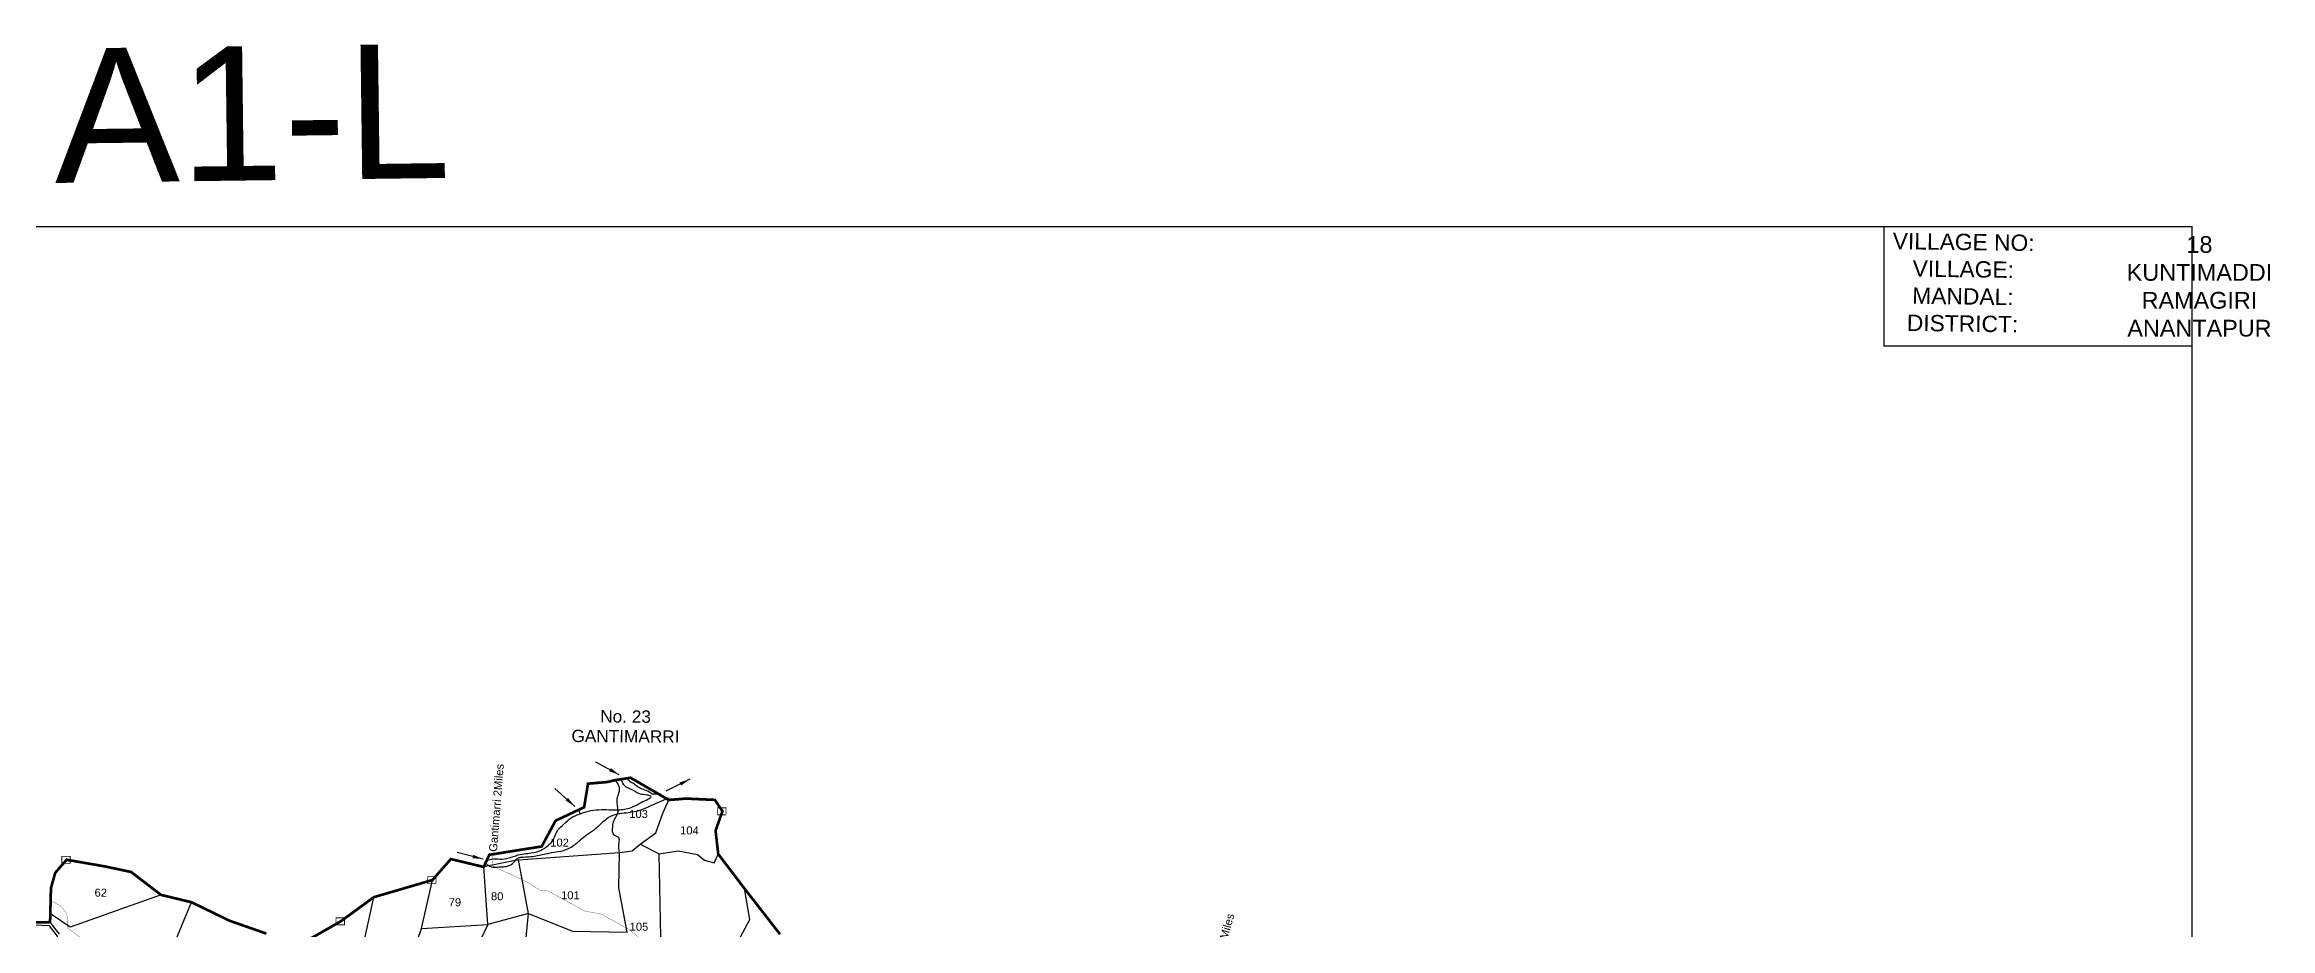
# Model space of a CAD drawing. Header units: feet. Extents: x 771226 to 784782, y 1581874 to 1591734.
# Drawn here: x 776492 to 784782, y 1588443 to 1591734 of the extents above; entities that cross this region are included whole.
import ezdxf
from ezdxf.enums import TextEntityAlignment as Align

# ---------------------------------------------------------------- set-up
doc = ezdxf.new("R2010")
doc.units = ezdxf.units.FT
doc.header["$LTSCALE"] = 15
doc.header["$MEASUREMENT"] = 0
doc.linetypes.add('HIDDEN2', pattern=[0.1875, 0.125, -0.0625])
for name, color, linetype in [('HILL', 17, 'Continuous'), ('PLOT', 7, 'Continuous'), ('PLOT NO', 7, 'Continuous'), ('ROADS', 6, 'Continuous'), ('TANKS-STREAM', 4, 'Continuous'), ('VILLAGE BOUNDRY', 5, 'HIDDEN2'), ('VILLAGE STONES', 240, 'Continuous')]:
    doc.layers.add(name, color=color, linetype=linetype)
doc.styles.get("Standard").update_dxf_attribs({"font": 'arial.ttf'})
doc.dimstyles.get("Standard").update_dxf_attribs({"dimtxt": 0.18, "dimasz": 40, "dimexe": 0.18, "dimexo": 0.0625, "dimgap": 0.09, "dimtad": 0, "dimtih": 1, "dimtoh": 1, "dimdec": 4, "dimzin": 0, "dimdsep": 46, "dimtxsty": 'Standard', "dimcen": 0.09, "dimadec": 0, "dimazin": 0, "dimtfac": 1, "dimtdec": 4, "dimtofl": 0, "dimtmove": 0, "dimatfit": 3, "dimfxl": 1, "dimtolj": 1, "dimtzin": 0, "dimarcsym": 0})

msp = doc.modelspace()

# ---------------------------------------------------------------- linework, layer by layer
at = {"layer": 'HILL', "lineweight": -3}
msp.add_lwpolyline([(776162.4, 1588140.3), (776227.4, 1588146.2), (776384, 1588064.2), (776408.7, 1588041.2), (776619.1, 1588025.3), (776659.7, 1588156.1), (776535.4, 1588143.3), (776536.7, 1588342.5), (776541.2, 1588414.3), (776511.4, 1588452.2), (776300.7, 1588461.3), (776189.4, 1588379.2), (776162.1, 1588138.7)], dxfattribs=at)
at = {"layer": 'PLOT', "lineweight": -3}
for points in [[(778258.2, 1588697.7), (778634.3, 1588725.1), (778681.4, 1588731.3), (778710.7, 1588756.6), (778769.6, 1588799.2), (778795, 1588872), (778817.3, 1588921.1)], [(778294.9, 1588497.9), (778458.8, 1588432.4), (778662.8, 1588428.6), (778631.2, 1588593.7), (778634.3, 1588725.1)], [(778710.7, 1588756.6), (778781.2, 1588720.4), (778852.2, 1588732.1), (778924.3, 1588718.1), (778949.7, 1588697), (778985.9, 1588687.5), (779001.4, 1588719.7)], [(778791.3, 1588224.5), (778781.2, 1588720.4)], [(777896.8, 1588442.8), (778143.7, 1588457.1), (778128, 1588671.7)], [(778294.9, 1588497.9), (778258.2, 1588697.7), (778128, 1588671.7)], [(776926.4, 1588567.7), (776587.5, 1588447.4), (776514.2, 1588497.5)], [(777651.8, 1588251.9), (777718.9, 1588559.2)], [(777826, 1588237), (777896.8, 1588442.8), (777937.1, 1588623)], [(779116.1, 1588153.4), (779141.1, 1588302.9), (779032.7, 1588314.2), (779118.5, 1588476.6), (779098.8, 1588591.8)], [(776548.5, 1588421.5), (776513.2, 1588466.2)], [(776917.4, 1588244.1), (777040, 1588540.2)], [(778253.2, 1588061.7), (778294.9, 1588497.9), (778143.7, 1588457.1)], [(778143.7, 1588457.1), (778028.8, 1588219.5), (777916.6, 1587989.5), (777757.4, 1588021.9)]]:
    msp.add_lwpolyline(points, dxfattribs=at)
at = {"layer": 'PLOT NO', "color": 5, "lineweight": -3, "const_width": 5}
msp.add_lwpolyline([(784490.2, 1591055.8), (783343.4, 1591055.8), (783343.4, 1590611.7), (784490.2, 1590611.7)], close=True, dxfattribs=at)
at = {"layer": 'ROADS', "linetype": 'HIDDEN2', "lineweight": -3, "ltscale": 10, "const_width": 1}
for points in [[(779184.4, 1587746.1), (779097.2, 1587851), (779070.1, 1587890.2), (779041.6, 1587949.6), (778957.2, 1588053.3), (778942.5, 1588107.5), (778800.8, 1588351.3), (778757.5, 1588369), (778665.5, 1588441.6), (778563.4, 1588496.7), (778504.5, 1588507.4), (778366.3, 1588583.2), (778338.9, 1588585.5), (778272.6, 1588624.3), (778180.3, 1588666), (778159.8, 1588676.5), (778162.8, 1588717.5)], [(776514.5, 1588547.6), (776551.7, 1588526.9), (776574.4, 1588499.4), (776579.6, 1588472.4), (776578.1, 1588444.2), (776646.3, 1588394.8)]]:
    msp.add_lwpolyline(points, dxfattribs=at)
at = {"layer": 'TANKS-STREAM', "lineweight": -3}
for points in [[(778138.9, 1588695.6), (778165.1, 1588702.2), (778197.2, 1588701.1), (778264.1, 1588718.4), (778292, 1588722.4), (778336.8, 1588732.2), (778371.6, 1588754.8), (778382.7, 1588766.5), (778405.8, 1588811.1), (778426.3, 1588831.2), (778453.5, 1588854.7), (778484.8, 1588868.8), (778517.9, 1588879.5), (778595.6, 1588884.9), (778634.5, 1588884.6), (778682.7, 1588895.3), (778715, 1588911.9), (778739.6, 1588924.4), (778751.4, 1588932.7), (778735.4, 1588939.6), (778711.8, 1588942.3), (778681.5, 1588958.6), (778654.5, 1588972.2), (778640.4, 1588996.8)], [(778634.2, 1588723.4), (778632, 1588763.9), (778632.1, 1588779.1), (778614.4, 1588790.2), (778608.7, 1588821.5), (778614, 1588845.9), (778624.2, 1588864.4), (778628.6, 1588882.1), (778624.6, 1588919.3), (778629.8, 1588940.4), (778633.4, 1588967.3), (778620, 1588991.1), (778613.3, 1588996.2)], [(778661.5, 1589001.7), (778670.7, 1588991.5), (778683.4, 1588984.7), (778697.7, 1588973.6), (778707.8, 1588967.7), (778727.1, 1588959.1), (778746.5, 1588950.5), (778754.1, 1588944.5), (778771, 1588944.4), (778787.9, 1588943.5)], [(778138.8, 1588681.1), (778149.7, 1588675.1), (778156.4, 1588671.7), (778178.4, 1588671.5), (778201.2, 1588672.2), (778241.9, 1588690.5), (778253.9, 1588703.9), (778269.9, 1588708), (778322.4, 1588712.7), (778371.4, 1588723.4), (778406.1, 1588729), (778444.2, 1588740.6), (778481.6, 1588766.5), (778503.7, 1588785.7), (778532.6, 1588805.8), (778566.6, 1588834.2), (778600.6, 1588861), (778627.7, 1588869.3), (778688.6, 1588878.1), (778723.3, 1588888), (778760.6, 1588904.6), (778798.7, 1588921.2), (778818.2, 1588929.5)], [(778481.2, 1588883.5), (778483.8, 1588877.6), (778485.8, 1588872), (778488.8, 1588869.7)]]:
    msp.add_spline(points, degree=3, dxfattribs=at)
at = {"layer": 'VILLAGE BOUNDRY', "lineweight": -3, "ltscale": 10, "const_width": 10}
for points in [[(779231.7, 1588421), (779098.8, 1588591.8), (779001.4, 1588719.7), (778991.5, 1588806.9), (779017.1, 1588878.9), (778989.1, 1588921.4), (778881.4, 1588926.3), (778817.3, 1588921.1), (778675.1, 1589003.8), (778614.3, 1588994.4), (778588.7, 1588988), (778516.4, 1588981.8), (778502, 1588894.1), (778395.9, 1588844.2), (778344, 1588748), (778148.9, 1588716.9), (778128, 1588671.7), (778005.6, 1588701.1), (777937.1, 1588623), (777718.9, 1588559.2), (777596.1, 1588469.5), (777421.3, 1588369.9)], [(777318.6, 1588423.5), (777181.3, 1588471.6), (777040, 1588540.2), (776926.4, 1588567.7), (776814.8, 1588653), (776716.6, 1588673.8), (776574.7, 1588698.5), (776532.6, 1588650.3), (776516.4, 1588593.1), (776513.2, 1588466.2), (776391.1, 1588463.5)]]:
    msp.add_lwpolyline(points, dxfattribs=at)
at = {"layer": 'VILLAGE STONES', "color": 5, "lineweight": -3, "const_width": 5}
msp.add_lwpolyline([(771229, 1591055.8), (784490.2, 1591055.8), (784490.2, 1581876.8), (771229, 1581876.8)], close=True, dxfattribs=at)
at = {"layer": 'VILLAGE STONES', "lineweight": -3, "const_width": 2.98}
for points in [[(778999.3, 1588891.8), (779030.6, 1588891.6), (779030.4, 1588865.5), (778999.2, 1588865.7)], [(776556.9, 1588711.4), (776588.2, 1588711.2), (776588, 1588685.1), (776556.8, 1588685.3)], [(777919.3, 1588635.8), (777950.5, 1588635.6), (777950.4, 1588609.5), (777919.1, 1588609.8)], [(777578.3, 1588482.3), (777609.6, 1588482.1), (777609.4, 1588456), (777578.1, 1588456.3)]]:
    msp.add_lwpolyline(points, close=True, dxfattribs=at)

# ---------------------------------------------------------------- texts
at = {"layer": 'PLOT NO', "lineweight": -3, "ltscale": 5}
for s, rotation, p in [('Gantimarri 2Miles', 85.52193, (778177.3, 1588727.1)), ('Gantimarri 1Miles', 74.04391, (780833.8, 1588177.9))]:
    msp.add_text(s, height=30, rotation=rotation, dxfattribs=at).set_placement(p)
at = {"layer": 'PLOT NO', "lineweight": -3}
for s, p in [('103', (778704.6, 1588869)), ('104', (778894.2, 1588807.8)), ('102', (778410.4, 1588762.4)), ('62', (776701.9, 1588575.9)), ('79', (778020.7, 1588540.1)), ('80', (778178.2, 1588562.4)), ('101', (778450.9, 1588566.3)), ('105', (778706.2, 1588449.4))]:
    msp.add_text(s, height=29.8, rotation=359.60009, dxfattribs=at).set_placement(p, align=Align.MIDDLE_CENTER)
at = {"layer": 'PLOT NO', "lineweight": -3, "insert": (783640, 1591029.5), "char_height": 60.746, "width": 521.422, "attachment_point": 2, "rotation": 359.20819}
msp.add_mtext('VILLAGE NO:\\PVILLAGE:\\PMANDAL:\\PDISTRICT:', dxfattribs=at)
at = {"layer": 'PLOT NO', "lineweight": -3, "insert": (784517.6, 1591020.8), "char_height": 62.34, "width": 1191.736, "attachment_point": 2}
msp.add_mtext('18\\PKUNTIMADDI\\PRAMAGIRI \\PANANTAPUR ', dxfattribs=at)
at = {"layer": 'VILLAGE STONES', "lineweight": -3}
for s, height, p in [('      No. 23', 45.869, (778455.1, 1589210.6)), ('GANTIMARRI', 45.87, (778454.6, 1589136.9))]:
    msp.add_text(s, height=height, rotation=359.60009, dxfattribs=at).set_placement(p)
at = {"layer": 'VILLAGE STONES', "insert": (776525.1, 1591718.6), "char_height": 500, "width": 305.219, "attachment_point": 1, "rotation": 0.74052}
msp.add_mtext('A1-L', dxfattribs=at)

# ---------------------------------------------------------------- leaders
at = {"layer": 'PLOT', "color": 5, "lineweight": -3, "ltscale": 5}
for points in [[(778633.1, 1589015), (778545, 1589062.4)], [(778467.2, 1588897.1), (778392.9, 1588964.1)], [(778126.5, 1588701), (778029.4, 1588724.9)]]:
    msp.add_leader(points, dimstyle='Standard', dxfattribs=at)
msp.add_leader([(778895.9, 1588998.5), (778806.4, 1588953.9)], dimstyle='Standard', override={"dimgap": 0.09, "dimtad": 0}, dxfattribs=at)

doc.saveas('drawing.dxf')
